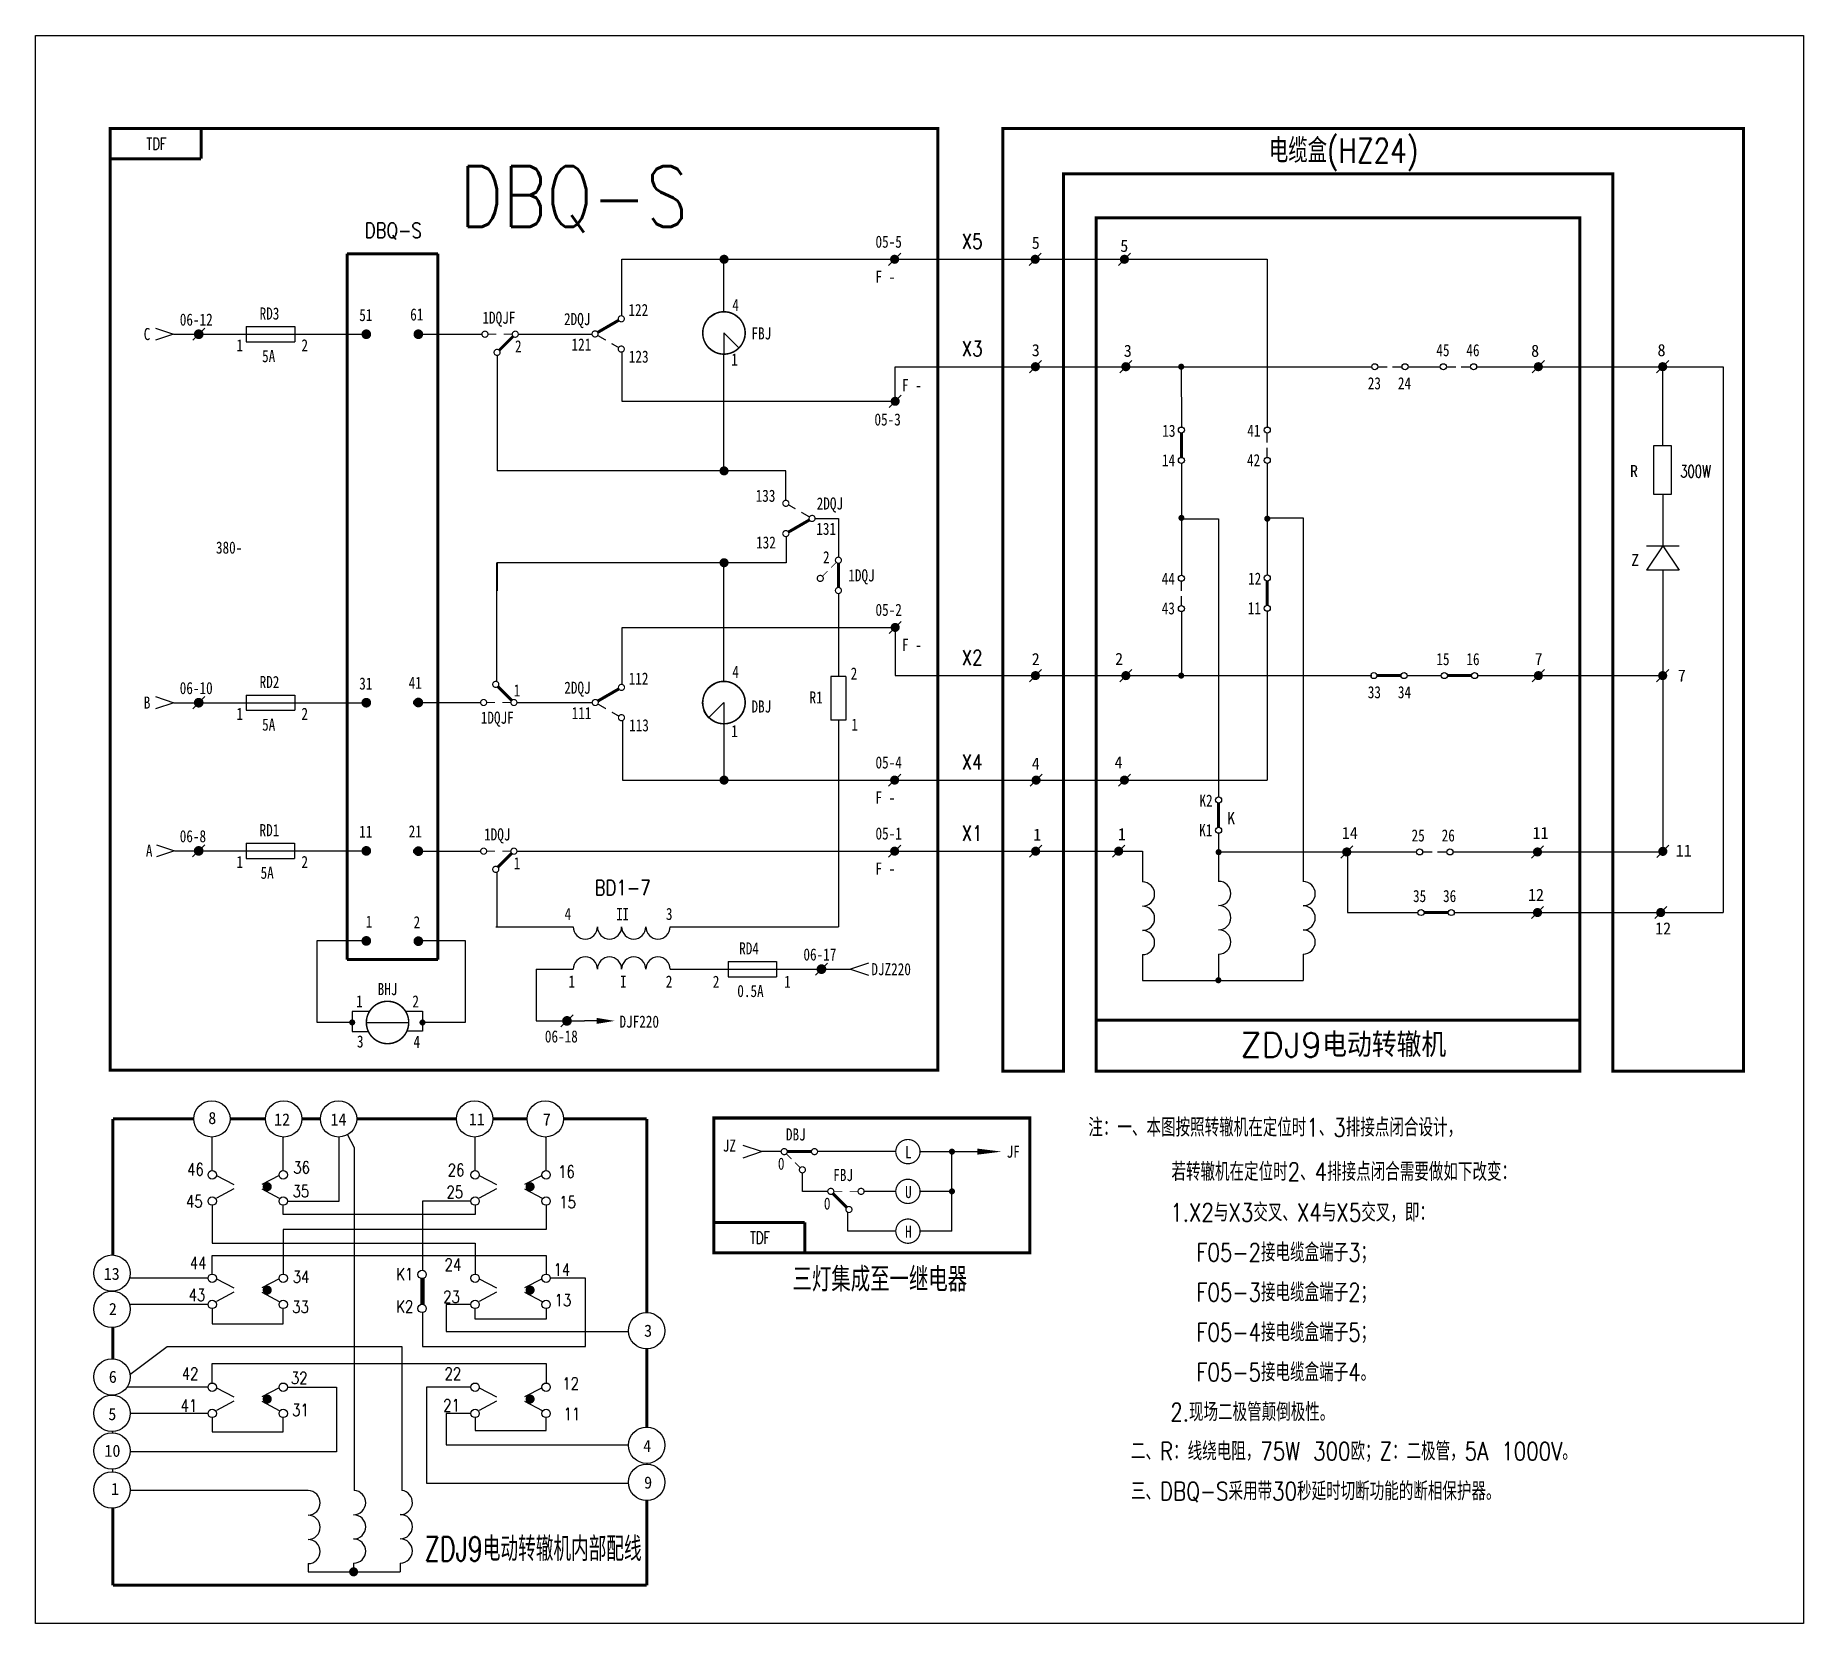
# Model space of a CAD drawing. Extents: x 0 to 292, y 0 to 262.
import ezdxf
from ezdxf.enums import TextEntityAlignment as Align

# ---------------------------------------------------------------- set-up
doc = ezdxf.new("R2010")
doc.units = 0
doc.linetypes.add('DASHED', pattern=[0.75, 0.5, -0.25])
doc.layers.get('0').update_dxf_attribs({"linetype": 'CONTINUOUS'})
doc.layers.add('D2', color=7, linetype='CONTINUOUS')
doc.layers.add('TIE', color=7, linetype='CONTINUOUS')
doc.styles.add('GREEKC', font='txt.shx', dxfattribs={"width": 0.7, "bigfont": 'hztxt.shx'})
doc.styles.add('HZ', font='txt.shx', dxfattribs={"width": 0.7, "bigfont": 'hztxt.shx'})
doc.styles.add('ST', font='txt.shx', dxfattribs={"width": 0.7, "bigfont": 'hztxt.shx'})

# ---------------------------------------------------------------- blocks, each defined once
blk = doc.blocks.new('D1')
at = {"const_width": 0.5}
blk.add_lwpolyline([(-0.25, 0, 1), (0.25, 0, 1)], format="xyb", close=True, dxfattribs=at)
blk = doc.blocks.new('T')
blk.add_line((0, 3), (0, 0))
blk.add_lwpolyline([(0, 2, 1, 0, 0), (0, 5, 0, 0, 0)], format="xyseb")
blk = doc.blocks.new('W21')
blk.add_line((-1, -1), (1, 1))
at = {"const_width": 0.8}
blk.add_lwpolyline([(-0.4, 0, 1), (0.4, 0, 1)], format="xyb", close=True, dxfattribs=at)
blk = doc.blocks.new('143')
at = {"const_width": 0.2}
for points in [[(-6, 0, 1), (-5, 0, 1)], [(-1, 0, 1), (0, 0, 1)], [(-4, -3, 1), (-3, -3, 1)]]:
    blk.add_lwpolyline(points, format="xyb", close=True, dxfattribs=at)
for points, const_width in [([(-5, 0), (-3.6, 0)], 0.15), ([(-2.4, 0), (-1, 0)], 0.15), ([(-0.85, -0.35), (-3.15, -2.65)], 0.5)]:
    blk.add_lwpolyline(points, dxfattribs=dict(const_width=const_width))
blk.add_lwpolyline([(-5.5, -1.3, 0, 0, 0), (-5.5, -2.3, 0.8, 0, 0), (-5.5, -4.5, 0, 0, 0)], format="xyseb")
at = {"width": 0.8}
blk.add_attdef('RELAY', text='', height=2, dxfattribs=at).set_placement((-3, 2.2), align=Align.MIDDLE)
blk = doc.blocks.new('W54')
for p, q in [((0, 0), (3, 1)), ((3, -1), (0, 0))]:
    blk.add_line(p, q)
blk = doc.blocks.new('W55')
at = {"rotation": 180}
blk.add_blockref('W54', (0, 0), dxfattribs=at)
blk = doc.blocks.new('144')
at = {"const_width": 0.2}
for points in [[(1, 0, -1), (0, 0, -1)], [(6, 0, -1), (5, 0, -1)], [(4, -3, -1), (3, -3, -1)]]:
    blk.add_lwpolyline(points, format="xyb", close=True, dxfattribs=at)
for points, const_width in [([(2.4, 0), (1, 0)], 0.15), ([(5, 0), (3.6, 0)], 0.15), ([(0.85, -0.35), (3.15, -2.65)], 0.5)]:
    blk.add_lwpolyline(points, dxfattribs=dict(const_width=const_width))
blk.add_lwpolyline([(5.5, -1.3, 0, 0, 0), (5.5, -2.3, 0.8, 0, 0), (5.5, -4.5, 0, 0, 0)], format="xyseb")
at = {"width": 0.8}
blk.add_attdef('RELAY', text='', height=2, dxfattribs=at).set_placement((3, 2.2), align=Align.MIDDLE)
blk = doc.blocks.new('D')
blk.add_line((1, 1), (-1, -1))
at = {"const_width": 0.75}
blk.add_lwpolyline([(-0.375, 0, 1), (0.375, 0, 1)], format="xyb", close=True, dxfattribs=at)

msp = doc.modelspace()

# ---------------------------------------------------------------- linework, layer by layer
for p, q in [((255.08, 231.82), (255.08, 103.55)), ((113.71, 213.07), (113.71, 209.57)), ((141.99, 201.49), (141.99, 207.5)), ((141.99, 207.5), (146.99, 207.5)), ((278.71, 207.5), (278.71, 117.39)), ((141.99, 164.5), (141.99, 156.5)), ((141.99, 156.5), (146.99, 156.5)), ((76.22, 124.02), (76.22, 115.02)), ((52.32, 101.06), (52.32, 97.76)), ((55.11, 101.06), (52.32, 101.06)), ((61.14, 101.13), (63.93, 101.13)), ((63.93, 101.13), (63.93, 97.82)), ((52.32, 97.76), (55.04, 97.76)), ((54.68, 99.26), (61.66, 99.26)), ((63.93, 97.82), (61.37, 97.82)), ((126.67, 71.36), (126.67, 74.42)), ((130.86, 71.36), (126.67, 71.36)), ((142.1, 71.36), (136.86, 71.36)), ((151.37, 71.36), (146.1, 71.36)), ((134.18, 64.79), (134.18, 67.82)), ((142.1, 64.79), (134.18, 64.79)), ((151.37, 64.79), (146.1, 64.79))]:
    msp.add_line(p, q)
at = {"color": 0}
for p, q in [((268.74, 194.43), (268.74, 207.5)), ((267.2, 194.43), (267.2, 186.43)), ((270.2, 194.43), (267.2, 194.43)), ((270.2, 186.43), (270.2, 194.43)), ((267.2, 186.43), (270.2, 186.43)), ((268.74, 186.43), (268.74, 177.9)), ((268.74, 177.9), (266.05, 173.89)), ((266.05, 177.9), (271.44, 177.9)), ((268.74, 177.9), (271.44, 173.89)), ((271.44, 173.89), (266.05, 173.89)), ((268.74, 173.89), (268.74, 127.63)), ((255.08, 156.5), (268.71, 156.5)), ((255.08, 127.39), (268.74, 127.39))]:
    msp.add_line(p, q, dxfattribs=at)
at = {"color": 7}
for p, q in [((119.9, 77.92), (116.9, 78.92)), ((116.9, 76.92), (119.9, 77.92)), ((123.17, 77.92), (119.9, 77.92)), ((142.1, 77.92), (129.17, 77.92)), ((146.1, 77.92), (155.58, 77.92)), ((151.37, 64.79), (151.37, 77.92))]:
    msp.add_line(p, q, dxfattribs=at)
msp.add_lwpolyline([(0, 262.2), (292.02, 262.2), (292.02, 0), (0, 0)], close=True)
for points, const_width in [([(149.05, 246.82), (149.05, 91.35), (12.37, 91.35), (12.37, 246.82), (149.05, 246.82), (149.05, 91.35)], 0.5), ([(169.79, 91.22), (159.79, 91.22), (159.79, 246.82), (282.07, 246.82), (282.07, 91.22), (260.5, 91.22), (260.5, 239.35), (169.79, 239.35), (169.79, 91.22)], 0.5), ([(255.08, 91.2), (175.21, 91.2), (175.21, 232.08), (255.08, 232.08), (255.08, 91.2)], 0.5), ([(94.2, 211.88), (92.86, 212.66)], 0.2), ([(96.32, 210.66), (95.15, 211.33)], 0.2), ([(124.37, 184.7), (125.54, 184.02)], 0.2), ([(126.5, 183.47), (127.83, 182.7)], 0.2), ([(132.27, 175.2), (131.42, 174.35)], 0.15), ([(132.62, 175.05), (132.62, 171.05)], 0.5), ([(130.82, 173.75), (129.97, 172.9)], 0.15), ([(78.68, 152.41), (76.39, 154.7)], 0.5), ([(74.53, 152.06), (75.93, 152.06)], 0.15), ([(77.13, 152.06), (78.53, 152.06)], 0.15), ([(94.23, 151.03), (92.9, 151.81)], 0.2), ([(96.36, 149.81), (95.19, 150.48)], 0.2), ([(175.21, 99.61), (255.08, 99.61)], 0.5)]:
    msp.add_lwpolyline(points, dxfattribs=dict(const_width=const_width))
at = {"color": 0}
for points, const_width in [([(27.37, 241.82), (12.37, 241.82), (12.37, 246.82), (28.44, 246.82)], 0.5), ([(128.17, 77.92), (124.17, 77.92)], 0.5), ([(124.02, 77.57), (124.87, 76.72)], 0.15), ([(125.47, 76.12), (126.31, 75.28)], 0.15), ([(127.05, 61.23), (112.05, 61.23), (112.05, 66.23), (127.05, 66.23)], 0.5)]:
    msp.add_lwpolyline(points, dxfattribs=dict(at, const_width=const_width))
for points in [[(27.37, 246.82, 0.5, 0.5, 0), (27.37, 241.82, 0.5, 0.5, 0)], [(127.05, 66.23, 0.5, 0.5, 0), (127.05, 61.23, 0.5, 0.5, 0)]]:
    msp.add_lwpolyline(points, format="xyseb", dxfattribs=at)
for points, const_width in [([(113.36, 225.23, 1), (114.11, 225.23, 1)], 0.75), ([(110.21, 213.07, 1), (117.21, 213.07, 1)], 0.25), ([(54.25, 212.86, 1), (55.05, 212.86, 1)], 0.8), ([(62.85, 212.86, 1), (63.65, 212.86, 1)], 0.8), ([(113.36, 190.3, 1), (114.11, 190.3, 1)], 0.75), ([(113.36, 175.14, 1), (114.11, 175.14, 1)], 0.75), ([(132.12, 175.55, -1), (133.12, 175.55, -1)], 0.2), ([(129.12, 172.55, -1), (130.12, 172.55, -1)], 0.2), ([(132.12, 170.55, -1), (133.12, 170.55, -1)], 0.2), ([(75.53, 155.06, -1), (76.53, 155.06, -1)], 0.2), ([(110.21, 152.05, 1), (117.21, 152.05, 1)], 0.25), ([(54.25, 152.03, 1), (55.05, 152.03, 1)], 0.8), ([(62.85, 152.06, 1), (63.65, 152.06, 1)], 0.8), ([(73.53, 152.06, -1), (74.53, 152.06, -1)], 0.2), ([(78.53, 152.06, -1), (79.53, 152.06, -1)], 0.2), ([(113.36, 139.25, 1), (114.11, 139.25, 1)], 0.75), ([(54.25, 127.57, 1), (55.05, 127.57, 1)], 0.8), ([(62.85, 127.52, 1), (63.65, 127.52, 1)], 0.8), ([(54.25, 112.71, 1), (55.05, 112.71, 1)], 0.8), ([(62.85, 112.66, 1), (63.65, 112.66, 1)], 0.8), ([(54.66, 99.24, 1), (61.66, 99.24, 1)], 0.25), ([(151.12, 77.92, -1), (151.62, 77.92, -1)], 0.5), ([(37.92, 72.13, 1), (38.67, 72.13, 1)], 0.75), ([(81.33, 72.13, 1), (82.08, 72.13, 1)], 0.75), ([(151.12, 71.36, -1), (151.62, 71.36, -1)], 0.5), ([(37.92, 55.06, 1), (38.67, 55.06, 1)], 0.75), ([(81.33, 55.06, 1), (82.08, 55.06, 1)], 0.75), ([(37.92, 37.07, 1), (38.67, 37.07, 1)], 0.75), ([(81.33, 37.07, 1), (82.08, 37.07, 1)], 0.75), ([(52.18, 8.55, 1), (52.93, 8.55, 1)], 0.75)]:
    msp.add_lwpolyline(points, format="xyb", close=True, dxfattribs=dict(const_width=const_width))
for points in [[(92.93, 212.91, 0.2, 0.2, -1), (91.93, 212.91, 0.2, 0.2, -1)], [(97.26, 215.41, 0.2, 0.2, -1), (96.26, 215.41, 0.2, 0.2, -1)], [(97.26, 210.41, 0.2, 0.2, -1), (96.26, 210.41, 0.2, 0.2, -1)], [(123.44, 184.95, 0.2, 0.2, -1), (124.44, 184.95, 0.2, 0.2, -1)], [(127.77, 182.45, 0.2, 0.2, -1), (128.77, 182.45, 0.2, 0.2, -1)], [(123.44, 179.95, 0.2, 0.2, -1), (124.44, 179.95, 0.2, 0.2, -1)], [(97.29, 154.56, 0.2, 0.2, -1), (96.29, 154.56, 0.2, 0.2, -1)], [(92.96, 152.06, 0.2, 0.2, -1), (91.96, 152.06, 0.2, 0.2, -1)], [(97.29, 149.56, 0.2, 0.2, -1), (96.29, 149.56, 0.2, 0.2, -1)]]:
    msp.add_lwpolyline(points, format="xyseb", close=True)
for points in [[(96.32, 215.16, 0.5, 0.5, 0), (92.86, 213.16, 0.5, 0.5, 0)], [(110.89, 209.5, 0, 0, 0), (110.89, 208.5, 0.8, 0, 0), (110.89, 206.3, 0, 0, 0)], [(124.37, 180.2, 0.5, 0.5, 0), (127.83, 182.2, 0.5, 0.5, 0)], [(130.62, 171.37, 0, 0, 0), (130.62, 170.37, 0.8, 0, 0), (130.62, 168.17, 0, 0, 0)], [(74.08, 156.36, 0, 0, 0), (74.08, 155.36, 0.8, 0, 0), (74.08, 153.16, 0, 0, 0)], [(96.36, 154.31, 0.5, 0.5, 0), (92.9, 152.31, 0.5, 0.5, 0)], [(110.93, 145.2, 0, 0, 0), (110.93, 146.2, 0.8, 0, 0), (110.93, 148.4, 0, 0, 0)], [(61.52, 96.14, 0, 0, 0), (61.52, 95.14, 0.8, 0, 0), (61.52, 92.94, 0, 0, 0)], [(128.67, 73.42, 0, 0, 0), (128.67, 74.42, 0.8, 0, 0), (128.67, 76.62, 0, 0, 0)]]:
    msp.add_lwpolyline(points, format="xyseb")
at = {"const_width": 0.5}
msp.add_lwpolyline([(112.05, 83.47), (164.21, 83.47), (164.21, 61.23), (112.05, 61.23)], close=True, dxfattribs=at)
at = {"const_width": 0.2}
for points in [[(144.1, 79.92, 1), (144.1, 75.92, 1), (144.1, 79.92)], [(144.1, 73.36, 1), (144.1, 69.36, 1), (144.1, 73.36)], [(144.1, 66.79, 1), (144.1, 62.79, 1), (144.1, 66.79)]]:
    msp.add_lwpolyline(points, format="xyb", dxfattribs=at)
at = {"color": 0, "const_width": 0.2}
for points in [[(124.17, 77.92, -1), (123.17, 77.92, -1)], [(129.17, 77.92, -1), (128.17, 77.92, -1)], [(127.17, 74.92, -1), (126.17, 74.92, -1)]]:
    msp.add_lwpolyline(points, format="xyb", close=True, dxfattribs=at)
at = {"color": 7}
msp.add_lwpolyline([(159.58, 77.92, 0, 1, 0), (155.58, 77.92, 1, 1, 0)], format="xyseb", dxfattribs=at)
for centre, radius in [((113.7, 152.02), 3.5), ((29.15, 83.33), 3), ((41.01, 83.33), 3), ((50.07, 83.33), 3), ((72.54, 83.33), 3), ((84.21, 83.33), 3), ((12.65, 57.86), 3), ((12.65, 51.89), 3), ((100.96, 48.35), 3), ((12.65, 40.73), 3), ((12.65, 34.72), 3), ((100.96, 29.45), 3), ((12.65, 28.51), 3), ((100.96, 23.33), 3), ((12.65, 22.07), 3)]:
    msp.add_circle(centre, radius)
at = {"layer": 'D2'}
for p, q in [((159.79, 246.82), (282.07, 246.82)), ((159.79, 246.82), (159.79, 91.22)), ((282.07, 91.22), (282.07, 246.82)), ((169.79, 239.35), (260.5, 239.35)), ((169.79, 91.22), (169.79, 239.35)), ((260.5, 239.35), (260.5, 91.22)), ((175.21, 232.08), (175.21, 91.2)), ((255.08, 232.08), (236.99, 232.08)), ((255.08, 91.2), (255.08, 232.08)), ((146.75, 225.23), (175.21, 225.23)), ((175.21, 225.23), (203.44, 225.23)), ((203.44, 225.23), (203.44, 197.5)), ((146.99, 207.5), (175.21, 207.5)), ((175.21, 207.5), (220.69, 207.5)), ((189.23, 207.5), (189.27, 197.53)), ((221.7, 207.5), (223.26, 207.5)), ((224.14, 207.5), (225.7, 207.5)), ((226.7, 207.5), (232.02, 207.5)), ((233.02, 207.5), (234.58, 207.5)), ((235.46, 207.5), (237.02, 207.5)), ((238.02, 207.5), (255.08, 207.5)), ((255.08, 207.5), (278.71, 207.5)), ((203.44, 194.96), (203.44, 196.53)), ((203.44, 192.53), (203.44, 194.09)), ((189.27, 191.53), (189.27, 173.07)), ((203.44, 191.5), (203.44, 173.1)), ((189.55, 182.41), (195.41, 182.41)), ((195.41, 182.41), (195.41, 136.47)), ((203.87, 182.54), (209.37, 182.54)), ((209.37, 182.54), (209.37, 122.45)), ((189.27, 170.5), (189.27, 172.07)), ((189.27, 168.07), (189.27, 169.63)), ((189.27, 167.07), (189.27, 156.5)), ((203.44, 167.1), (203.44, 139.25)), ((146.99, 156.5), (175.21, 156.5)), ((175.21, 156.5), (220.73, 156.5)), ((226.54, 156.5), (232.18, 156.5)), ((238.18, 156.5), (255.08, 156.5)), ((146.75, 139.25), (175.21, 139.25)), ((175.21, 139.25), (203.44, 139.25)), ((195.41, 130.48), (195.41, 122.54)), ((147.03, 127.52), (175.21, 127.52)), ((175.21, 127.52), (182.84, 127.52)), ((182.84, 127.52), (182.84, 122.44)), ((195.41, 127.39), (228.1, 127.39)), ((216.68, 127.39), (216.68, 117.39)), ((229.1, 127.39), (230.66, 127.39)), ((231.53, 127.39), (233.1, 127.39)), ((234.1, 127.39), (255.08, 127.39)), ((216.68, 117.39), (228.33, 117.39)), ((234.33, 117.39), (255.08, 117.39)), ((255.08, 117.39), (278.71, 117.39)), ((182.84, 110.44), (182.84, 106.19)), ((195.37, 110.51), (195.37, 106.19)), ((209.37, 110.51), (209.37, 106.19)), ((182.84, 106.19), (209.37, 106.19)), ((159.79, 91.22), (169.79, 91.22)), ((255.08, 91.2), (175.21, 91.2)), ((260.5, 91.22), (282.07, 91.22)), ((29.21, 74.78), (29.21, 80.33)), ((40.94, 74.78), (40.94, 80.33)), ((50.17, 69.76), (50.17, 80.33)), ((51.53, 80.71), (52.63, 78.6)), ((72.62, 74.78), (72.62, 80.33)), ((84.35, 74.78), (84.35, 80.34)), ((52.63, 78.6), (52.63, 21.97)), ((29.89, 73.97), (32.76, 72.51)), ((40.25, 73.97), (37.38, 72.51)), ((73.3, 73.97), (76.17, 72.51)), ((83.67, 73.97), (80.8, 72.51)), ((32.76, 71.77), (29.89, 70.23)), ((37.38, 71.77), (40.25, 70.23)), ((76.17, 71.77), (73.3, 70.23)), ((80.8, 71.77), (83.67, 70.23)), ((29.21, 69.07), (29.21, 62.82)), ((40.94, 67.56), (40.94, 69.07)), ((72.62, 67.56), (40.94, 67.56)), ((41.63, 69.76), (50.17, 69.76)), ((63.93, 69.76), (63.93, 58.34)), ((71.92, 69.76), (63.93, 69.76)), ((72.62, 69.07), (72.62, 67.56)), ((84.35, 69.07), (84.35, 65.09)), ((84.35, 65.09), (40.94, 65.09)), ((40.94, 65.09), (40.94, 57.71)), ((29.21, 62.82), (72.62, 62.82)), ((72.62, 62.82), (72.62, 57.71)), ((29.21, 60.79), (84.35, 60.79)), ((29.21, 57.71), (29.21, 60.79)), ((84.35, 60.79), (84.35, 57.71)), ((28.51, 57.02), (15.53, 57.02)), ((29.89, 56.9), (32.76, 55.44)), ((40.25, 56.9), (37.38, 55.44)), ((63.67, 56.96), (63.67, 52.73)), ((63.9, 56.96), (63.9, 52.73)), ((63.93, 56.96), (63.93, 52.72)), ((64.15, 56.96), (64.15, 52.73)), ((73.3, 56.9), (76.17, 55.44)), ((83.67, 56.9), (80.8, 55.44)), ((90.87, 57.02), (85.04, 57.02)), ((90.87, 45.74), (90.87, 57.02)), ((28.51, 52.69), (15.54, 52.69)), ((32.76, 54.7), (29.89, 53.16)), ((37.38, 54.7), (40.25, 53.16)), ((71.92, 52.69), (67.85, 52.69)), ((67.85, 52.69), (67.85, 48.2)), ((76.17, 54.7), (73.3, 53.16)), ((80.8, 54.7), (83.67, 53.16)), ((29.21, 52), (29.21, 49.5)), ((40.94, 49.5), (40.94, 52)), ((63.93, 51.35), (63.93, 45.74)), ((72.62, 50.25), (72.62, 52)), ((84.35, 50.25), (72.62, 50.25)), ((84.35, 52), (84.35, 50.25)), ((29.21, 49.5), (40.94, 49.5)), ((67.85, 48.2), (97.97, 48.2)), ((15.62, 41.15), (21.79, 45.74)), ((21.79, 45.74), (60.52, 45.74)), ((60.52, 45.74), (60.52, 22)), ((63.93, 45.74), (90.87, 45.74)), ((29.21, 42.94), (84.35, 42.94)), ((29.21, 39.72), (29.21, 42.94)), ((84.35, 42.94), (84.35, 39.72)), ((28.51, 39.03), (15.12, 39.03)), ((29.89, 38.91), (32.76, 37.45)), ((40.25, 38.91), (37.38, 37.45)), ((41.63, 39.03), (49.72, 39.03)), ((49.72, 39.03), (49.72, 28.34)), ((64.57, 39.03), (64.57, 23.21)), ((71.92, 39.03), (64.57, 39.03)), ((73.3, 38.91), (76.17, 37.45)), ((83.67, 38.91), (80.8, 37.45)), ((32.76, 36.71), (29.89, 35.17)), ((37.38, 36.71), (40.25, 35.17)), ((76.17, 36.71), (73.3, 35.17)), ((80.8, 36.71), (83.67, 35.17)), ((28.51, 34.7), (15.65, 34.7)), ((29.21, 34.01), (29.21, 31.66)), ((40.94, 31.66), (40.94, 34.01)), ((71.92, 34.7), (67.85, 34.7)), ((67.85, 34.7), (67.85, 29.51)), ((72.62, 34.01), (72.62, 31.88)), ((84.35, 31.88), (84.35, 34.01)), ((12.81, 31.51), (12.81, 31.72)), ((29.21, 31.66), (40.94, 31.66)), ((67.85, 29.51), (97.96, 29.51)), ((72.62, 31.88), (84.35, 31.88)), ((49.72, 28.34), (15.65, 28.34)), ((100.98, 26.45), (100.98, 26.33)), ((12.81, 25.06), (12.81, 25.51)), ((45.04, 21.98), (15.65, 21.98)), ((64.57, 23.21), (97.96, 23.21)), ((45.04, 9.9), (45.04, 8.53)), ((52.55, 9.97), (52.55, 8.53)), ((60.26, 10), (60.26, 8.53)), ((45.04, 8.53), (60.26, 8.53))]:
    msp.add_line(p, q, dxfattribs=at)
at = {"layer": 'D2', "linetype": 'CONTINUOUS'}
for p, q in [((96.85, 225.23), (146.75, 225.23)), ((96.85, 215.88), (96.85, 225.23)), ((113.71, 216.57), (113.71, 225.23)), ((34.83, 214.11), (42.83, 214.11)), ((34.83, 214.11), (34.83, 211.61)), ((42.83, 214.11), (42.83, 211.61)), ((22.83, 212.86), (54.65, 212.86)), ((34.83, 211.61), (42.83, 211.61)), ((63.09, 212.86), (73.75, 212.86)), ((79.75, 212.86), (91.95, 212.86)), ((116.19, 210.6), (113.71, 213.07)), ((76.25, 209.36), (76.25, 190.3)), ((96.86, 209.89), (96.86, 201.79)), ((113.71, 190.3), (113.71, 209.57)), ((96.86, 201.79), (141.99, 201.79)), ((123.95, 190.3), (76.25, 190.3)), ((123.94, 185.45), (123.95, 190.3)), ((128.77, 182.46), (132.62, 182.46)), ((132.62, 182.46), (132.62, 176.05)), ((124, 179.45), (124, 175.14)), ((76.22, 155.56), (76.22, 175.14)), ((124, 175.14), (76.22, 175.14)), ((76.25, 175.14), (76.25, 170.49)), ((113.71, 155.55), (113.71, 175.14)), ((132.62, 170.05), (132.62, 156.38)), ((96.92, 164.46), (141.99, 164.46)), ((96.92, 155.03), (96.92, 164.46)), ((131.37, 156.38), (131.37, 149.15)), ((133.87, 156.38), (131.37, 156.38)), ((133.87, 156.38), (133.87, 149.15)), ((22.86, 152.03), (54.9, 152.03)), ((34.83, 153.28), (42.83, 153.28)), ((34.83, 153.28), (34.83, 150.78)), ((42.83, 153.28), (42.83, 150.78)), ((63.09, 152.06), (73.53, 152.06)), ((79.53, 152.06), (91.88, 152.06)), ((111.24, 149.57), (113.71, 152.05)), ((113.71, 152.05), (113.71, 139.25)), ((34.83, 150.78), (42.83, 150.78)), ((96.94, 149.12), (96.94, 139.25)), ((133.87, 149.15), (131.37, 149.15)), ((132.62, 149.15), (132.62, 115.02)), ((96.94, 139.25), (146.75, 139.25)), ((23, 127.57), (54.9, 127.57)), ((63.09, 127.52), (73.53, 127.52)), ((79.53, 127.52), (141.9, 127.52)), ((141.9, 127.52), (147.03, 127.52)), ((141.9, 127.27), (141.9, 127.52)), ((76.03, 115.02), (88.82, 115.02)), ((104.82, 115.02), (132.62, 115.02)), ((46.51, 112.71), (46.51, 99.31)), ((54.65, 112.71), (46.51, 112.71)), ((71.05, 112.71), (63.13, 112.71)), ((71.05, 99.3), (71.05, 112.71)), ((82.7, 108.05), (82.7, 99.5)), ((82.7, 108.05), (88.82, 108.05)), ((104.82, 108.05), (134.61, 108.05)), ((114.41, 109.3), (122.41, 109.3)), ((114.41, 109.3), (114.41, 106.8)), ((122.41, 109.3), (122.41, 106.8)), ((114.41, 106.8), (122.41, 106.8)), ((46.51, 99.31), (52.32, 99.31)), ((63.93, 99.3), (71.05, 99.3)), ((82.7, 99.5), (90.68, 99.5))]:
    msp.add_line(p, q, dxfattribs=at)
at = {"layer": 'D2', "linetype": 'CONTINUOUS', "const_width": 0.5}
for points in [[(51.49, 226.14), (51.49, 109.63)], [(66.49, 226.14), (51.49, 226.14)], [(66.49, 109.63), (66.49, 226.14)], [(51.49, 109.63), (66.49, 109.63)]]:
    msp.add_lwpolyline(points, dxfattribs=at)
for points in [[(54.4, 212.86, 1), (54.9, 212.86, 1)], [(62.84, 212.86, 1), (63.34, 212.86, 1)], [(63, 212.86, 1), (63.5, 212.86, 1)], [(54.4, 152.03, 1), (54.9, 152.03, 1)], [(62.59, 152.06, 1), (63.09, 152.06, 1)], [(54.4, 127.57, 1), (54.9, 127.57, 1)], [(62.59, 127.52, 1), (63.09, 127.52, 1)], [(62.84, 127.52, 1), (63.34, 127.52, 1)], [(63, 127.52, 1), (63.5, 127.52, 1)], [(54.4, 112.71, 1), (54.9, 112.71, 1)], [(62.84, 112.71, 1), (63.34, 112.71, 1)]]:
    msp.add_lwpolyline(points, format="xyb", close=True, dxfattribs=at)
at = {"layer": 'D2', "const_width": 0.5}
for points in [[(188.98, 207.5, 1), (189.48, 207.5, 1)], [(189.02, 182.54, 1), (189.52, 182.54, 1)], [(203.19, 182.41, 1), (203.69, 182.41, 1)], [(188.98, 156.5, 1), (189.48, 156.5, 1)], [(195.16, 127.36, 1), (195.66, 127.36, 1)], [(195.12, 106.21, 1), (195.62, 106.21, 1)]]:
    msp.add_lwpolyline(points, format="xyb", close=True, dxfattribs=at)
for points in [[(189.27, 196.53), (189.27, 192.53)], [(203.44, 172.12), (203.44, 168.12)], [(225.54, 156.5), (221.54, 156.5)], [(237.18, 156.5), (233.18, 156.5)], [(195.41, 135.47), (195.41, 131.47)], [(233.33, 117.39), (229.33, 117.39)], [(12.81, 60.86), (12.81, 83.33)], [(12.81, 83.33), (26.15, 83.33)], [(32.15, 83.33), (38.01, 83.33)], [(44.01, 83.33), (47.07, 83.33)], [(53.07, 83.33), (69.54, 83.33)], [(75.54, 83.33), (81.21, 83.33)], [(87.21, 83.33), (100.98, 83.33)], [(100.98, 83.33), (100.98, 51.35)], [(12.81, 43.72), (12.81, 48.9)], [(100.98, 45.35), (100.98, 32.45)], [(100.98, 20.33), (100.98, 6.33)], [(12.81, 6.33), (12.81, 19.07)], [(100.98, 6.33), (12.81, 6.33)]]:
    msp.add_lwpolyline(points, dxfattribs=at)
at = {"layer": 'D2', "linetype": 'CONTINUOUS'}
for centre in [(113.71, 213.07), (113.71, 152.05)]:
    msp.add_circle(centre, 3.5, dxfattribs=at)
at = {"layer": 'D2'}
for centre, radius in [((221.2, 207.5), 0.5), ((226.2, 207.5), 0.5), ((232.52, 207.5), 0.5), ((237.52, 207.5), 0.5), ((189.27, 197.03), 0.5), ((203.44, 197.03), 0.5), ((189.27, 192.03), 0.5), ((203.44, 192.03), 0.5), ((189.27, 172.57), 0.5), ((203.44, 172.62), 0.5), ((189.27, 167.57), 0.5), ((203.44, 167.62), 0.5), ((221.04, 156.5), 0.5), ((226.04, 156.5), 0.5), ((232.68, 156.5), 0.5), ((237.68, 156.5), 0.5), ((195.41, 135.97), 0.5), ((195.41, 130.97), 0.5), ((228.6, 127.39), 0.5), ((233.6, 127.39), 0.5), ((228.83, 117.39), 0.5), ((233.83, 117.39), 0.5), ((29.21, 74.09), 0.693), ((40.94, 74.09), 0.693), ((72.62, 74.09), 0.693), ((84.35, 74.09), 0.693), ((29.21, 69.76), 0.693), ((40.94, 69.76), 0.693), ((72.62, 69.76), 0.693), ((84.35, 69.76), 0.693), ((29.21, 57.02), 0.693), ((40.94, 57.02), 0.693), ((63.86, 57.65), 0.693), ((72.62, 57.02), 0.693), ((84.35, 57.02), 0.693), ((29.21, 52.69), 0.693), ((40.94, 52.69), 0.693), ((63.86, 52.03), 0.693), ((72.62, 52.69), 0.693), ((84.35, 52.69), 0.693), ((29.21, 39.03), 0.693), ((40.94, 39.03), 0.693), ((72.62, 39.03), 0.693), ((84.35, 39.03), 0.693), ((29.21, 34.7), 0.693), ((40.94, 34.7), 0.693), ((72.62, 34.7), 0.693), ((84.35, 34.7), 0.693)]:
    msp.add_circle(centre, radius, dxfattribs=at)
for centre, radius, start, end in [((182.84, 120.44), 2, 270, 90), ((195.41, 120.54), 2, 270, 90), ((209.37, 120.51), 2, 270, 90), ((182.84, 116.44), 2, 270, 90), ((195.41, 116.54), 2, 270, 90), ((209.37, 116.51), 2, 270, 90), ((182.84, 112.44), 2, 270, 90), ((195.41, 112.54), 2, 270, 90), ((209.37, 112.51), 2, 270, 90), ((45, 19.94), 2.04, 271.112, 88.888), ((52.55, 19.97), 2, 270, 87.6973), ((60.26, 20.01), 2.01, 270.2393, 82.5853), ((45.04, 15.9), 2, 270, 90), ((52.55, 15.97), 2, 270, 90), ((60.26, 16), 2, 270, 90), ((45.04, 11.9), 2, 270, 90), ((52.55, 11.97), 2, 270, 90), ((60.26, 12), 2, 270, 90)]:
    msp.add_arc(centre, radius, start, end, dxfattribs=at)
at = {"layer": 'D2', "linetype": 'CONTINUOUS'}
for centre, start, end in [((90.82, 115.02), 180, 0), ((94.82, 115.02), 180, 0), ((98.82, 115.02), 180, 0), ((102.82, 115.02), 180, 0), ((90.82, 108.05), 0, 180), ((94.82, 108.05), 0, 180), ((98.82, 108.05), 0, 180), ((102.82, 108.05), 0, 180)]:
    msp.add_arc(centre, 2, start, end, dxfattribs=at)
at = {"layer": 'TIE', "color": 0}
for p, q in [((34.82, 128.82), (42.82, 128.82)), ((34.82, 128.82), (34.82, 126.32)), ((42.82, 128.82), (42.82, 126.32)), ((34.82, 126.32), (42.82, 126.32))]:
    msp.add_line(p, q, dxfattribs=at)

# ---------------------------------------------------------------- block references
at = {"color": 0}
for p in [(165.11, 225.23), (165.15, 207.5), (268.74, 207.5), (165.15, 156.5), (268.74, 156.5), (165.27, 139.25), (165.19, 127.52), (268.76, 127.49), (268.42, 117.39)]:
    msp.add_blockref('D', p, dxfattribs=at)
for name, p in [('W55', (22.83, 212.86)), ('W21', (26.98, 212.86)), ('W55', (22.86, 152.03)), ('W21', (26.98, 152.03)), ('W55', (23, 127.57)), ('W21', (26.97, 127.57)), ('D1', (216.68, 127.39)), ('W21', (129.82, 108.05)), ('D1', (52.32, 99.25)), ('D1', (63.93, 99.24)), ('W21', (87.79, 99.5))]:
    msp.add_blockref(name, p)
at = {"linetype": 'DASHED', "xscale": -1}
for p in [(79.75, 212.86), (79.53, 127.52)]:
    msp.add_blockref('144', p, dxfattribs=at)
at = {"xscale": -1}
for name, p in [('W55', (134.61, 108.05)), ('143', (130.86, 71.36))]:
    msp.add_blockref(name, p, dxfattribs=at)
at = {"layer": 'D2', "linetype": 'CONTINUOUS'}
for p in [(141.9, 225.23), (141.99, 201.79), (141.99, 164.46), (141.9, 139.25), (141.9, 127.52)]:
    msp.add_blockref('D', p, dxfattribs=at)
at = {"layer": 'D2'}
for p in [(179.85, 225.23), (180.09, 207.5), (248.21, 207.5), (180.09, 156.5), (248.21, 156.5), (179.85, 139.25), (178.9, 127.52), (216.57, 127.39), (248.07, 127.39), (248.07, 117.39)]:
    msp.add_blockref('D', p, dxfattribs=at)
at = {"layer": 'D2', "linetype": 'CONTINUOUS', "rotation": 270}
msp.add_blockref('T', (90.68, 99.5), dxfattribs=at)

# ---------------------------------------------------------------- texts
at = {"color": 2, "linetype": 'CONTINUOUS', "style": 'HZ', "width": 0.7}
msp.add_text('TDF', height=2, dxfattribs=at).set_placement((21.64, 243.3), align=Align.RIGHT)
at = {"color": 0}
for s, width, p in [('5', 0.969848, (164.55, 226.96)), ('5', 0.969848, (179.17, 226.45)), ('3', 0.969848, (164.55, 209.23)), ('3', 0.969848, (179.75, 209.13)), ('8', 0.969848, (247.02, 209.13)), ('8', 0.969848, (267.89, 209.24)), ('R', 0.969848, (263.35, 189.27)), ('Z', 0.969848, (263.54, 174.59)), ('2', 0.969848, (164.55, 158.23)), ('2', 0.969848, (178.31, 158.26)), ('7', 0.969848, (247.6, 158.26)), ('7', 0.969848, (271.24, 155.51)), ('4', 0.969848, (178.24, 141.2)), ('4', 0.969848, (164.55, 140.98)), ('K', 0.969848, (196.8, 131.97)), ('14', 0.969848, (215.76, 129.53)), ('11', 0.969848, (247.26, 129.53)), ('1', 0.969848, (164.79, 129.25)), ('1', 0.969848, (178.78, 129.33)), ('12', 0.969848, (246.5, 119.31)), ('06-17', 0.8, (126.84, 109.47)), ('06-18', 0.8, (84.14, 95.94)), ('8', 0.969848, (28.56, 82.47)), ('12', 0.969848, (39.43, 82.23)), ('14', 0.969848, (48.74, 82.23)), ('11', 0.969848, (71.58, 82.27)), ('7', 0.969848, (83.8, 82.23)), ('13', 0.969848, (11.29, 56.75)), ('2', 0.969848, (12.14, 50.94)), ('3', 0.969848, (100.53, 47.36)), ('6', 0.969848, (12.13, 39.75)), ('5', 0.969848, (12.05, 33.59)), ('10', 0.969848, (11.41, 27.54)), ('4', 0.969848, (100.38, 28.32)), ('9', 0.969848, (100.54, 22.29)), ('1', 0.969848, (12.5, 21.24))]:
    msp.add_text(s, height=2, dxfattribs=dict(at, width=width)).set_placement(p)
at = {"width": 0.8}
for s, p in [('1DQJF', (76.55, 215.36)), ('2', (79.75, 210.86)), ('2', (130.62, 176.05)), ('1', (79.53, 154.06)), ('1', (79.53, 125.52)), ('BHJ', (58.16, 104.74)), ('0', (123.17, 75.92))]:
    msp.add_text(s, height=2, dxfattribs=at).set_placement(p, align=Align.MIDDLE)
for s, p in [('122', (97.94, 215.86)), ('4', (115.1, 216.69)), ('1', (33.22, 210.03)), ('2', (43.94, 210.03)), ('121', (88.54, 210.17)), ('123', (98.01, 208.16)), ('133', (118.95, 185.2)), ('131', (128.96, 179.74)), ('132', (119.02, 177.49)), ('1DQJ', (134.25, 172.05)), ('4', (115.1, 156.13)), ('112', (97.98, 155.01)), ('111', (88.57, 149.32)), ('113', (98.05, 147.3)), ('2', (62.26, 101.72)), ('4', (62.44, 95.05))]:
    msp.add_text(s, height=2, dxfattribs=at).set_placement(p)
at = {"color": 0, "width": 0.8}
for s, p in [('45', (232.45, 209.23)), ('46', (237.41, 209.23)), ('23', (221.13, 203.76)), ('24', (226.1, 203.76)), ('15', (232.45, 158.23)), ('16', (237.41, 158.23)), ('33', (221.13, 152.76)), ('34', (226.1, 152.76)), ('25', (228.36, 129.12)), ('26', (233.33, 129.12)), ('35', (228.6, 119.12)), ('36', (233.56, 119.12))]:
    msp.add_text(s, height=2, dxfattribs=at).set_placement(p, align=Align.CENTER)
at = {"width": 0.8}
for s, p in [('1', (116.01, 207.69)), ('1', (116.01, 146.35)), ('1', (54.06, 101.73)), ('3', (54.19, 95.1))]:
    msp.add_text(s, height=2, dxfattribs=at).set_placement(p, align=Align.RIGHT)
at = {"color": 0, "width": 0.8}
for s, p in [('13', (188.28, 195.93)), ('41', (202.32, 195.95)), ('14', (188.23, 191.05)), ('42', (202.27, 191.07)), ('44', (188.19, 171.5)), ('12', (202.45, 171.52)), ('43', (188.19, 166.61)), ('11', (202.4, 166.64)), ('K2', (194.42, 134.87)), ('K1', (194.37, 129.99))]:
    msp.add_text(s, height=2, dxfattribs=at).set_placement(p, align=Align.RIGHT)
at = {"style": 'GREEKC', "width": 0.7}
msp.add_text('300W', height=2, dxfattribs=at).set_placement((271.64, 189.23))
at = {"color": 3, "width": 0.969848}
for s, p in [('11', (270.9, 126.61)), ('12', (267.5, 113.77))]:
    msp.add_text(s, height=2, dxfattribs=at).set_placement(p)
at = {"color": 7, "width": 0.8}
msp.add_text('JZ', height=2, dxfattribs=at).set_placement((115.7, 77.92), align=Align.RIGHT)
for s, p in [('DBJ', (123.95, 79.76)), ('JF', (160.4, 76.92)), ('L', (143.63, 76.83)), ('FBJ', (131.77, 73.06)), ('0', (130.22, 68.35)), ('U', (143.63, 70.26)), ('H', (143.63, 63.69))]:
    msp.add_text(s, height=2, dxfattribs=at).set_placement(p)
at = {"color": 1, "linetype": 'CONTINUOUS', "style": 'HZ', "width": 0.7}
msp.add_text('TDF', height=2, dxfattribs=at).set_placement((121.32, 62.71), align=Align.RIGHT)
at = {"layer": 'D2', "width": 0.8}
for s, height, style, p in [('电缆盒(HZ24)', 4, 'ST', (203.71, 241.18)), ('46', 2, 'HZ', (25.07, 73.99)), ('36', 2, 'HZ', (42.6, 74.31)), ('26', 2, 'HZ', (68.1, 73.88)), ('16', 2, 'HZ', (86.33, 73.61)), ('45', 2, 'HZ', (24.88, 68.71)), ('35', 2, 'HZ', (42.48, 70.41)), ('25', 2, 'HZ', (67.89, 70.26)), ('15', 2, 'HZ', (86.53, 68.58)), ('44', 2, 'HZ', (25.51, 58.54)), ('K1', 2, 'HZ', (59.6, 56.69)), ('24', 2, 'HZ', (67.59, 58.26)), ('14', 2, 'HZ', (85.57, 57.44)), ('34', 2, 'HZ', (42.51, 56.25)), ('43', 2, 'HZ', (25.31, 53.26)), ('33', 2, 'HZ', (42.42, 51.3)), ('K2', 2, 'HZ', (59.6, 51.35)), ('23', 2, 'HZ', (67.36, 52.95)), ('13', 2, 'HZ', (85.76, 52.4)), ('42', 2, 'HZ', (24.18, 40.27)), ('32', 2, 'HZ', (42.21, 39.56)), ('22', 2, 'HZ', (67.59, 40.27)), ('12', 2, 'HZ', (87.03, 38.65)), ('41', 2, 'HZ', (23.98, 34.99)), ('31', 2, 'HZ', (42.41, 34.27)), ('21', 2, 'HZ', (67.36, 35.04)), ('11', 2, 'HZ', (87.23, 33.61))]:
    msp.add_text(s, height=height, dxfattribs=dict(at, style=style)).set_placement(p)
at = {"layer": 'D2', "color": 2, "linetype": 'CONTINUOUS', "style": 'HZ', "width": 0.8}
msp.add_text('DBQ-S', height=10, dxfattribs=at).set_placement((70.03, 230.59))
at = {"layer": 'D2', "linetype": 'CONTINUOUS', "width": 0.8}
for s, height, style, p in [('DBQ-S', 2.5, 'HZ', (54.39, 228.76)), ('X5', 2.5, 'HZ', (153, 226.96)), ('X3', 2.5, 'HZ', (153, 209.23)), ('X2', 2.5, 'HZ', (153, 158.23)), ('X4', 2.5, 'HZ', (153, 140.98)), ('X1', 2.5, 'HZ', (153, 129.25)), ('BD1-7', 2.5, 'HZ', (92.36, 120.24)), ('注：一、本图按照转辙机在定位时1、3排接点闭合设计，', 3, 'ST', (173.9, 80.41)), ('若转辙机在定位时2、4排接点闭合需要做如下改变：', 3, 'ST', (187.61, 73.09)), ('1.X2与X3交叉、X4与X5交叉，即：', 3, 'ST', (187.43, 66.37)), ('2.现场二极管颠倒极性。', 3, 'ST', (187.43, 33.42)), ('二、R：线绕电阻，75W 300欧；Z：二极管，5A 1000V。', 3, 'ST', (180.93, 26.96)), ('三、DBQ-S采用带30秒延时切断功能的断相保护器。', 3, 'ST', (180.93, 20.36))]:
    msp.add_text(s, height=height, dxfattribs=dict(at, style=style)).set_placement(p)
at = {"layer": 'D2', "style": 'ST'}
for s, width, p, p2 in [('ZDJ9电动转辙机', 0.95278, (198.99, 93.53), (232.99, 93.53)), ('ZDJ9电动转辙机内部配线', 0.694311, (64.28, 10.33), (100.12, 10.33))]:
    msp.add_text(s, height=4, dxfattribs=dict(at, width=width)).set_placement(p, p2, align=Align.FIT)
at = {"layer": 'D2', "color": 1, "linetype": 'CONTINUOUS', "style": 'ST', "width": 0.8}
for s, p in [('  F05-2接电缆盒端子3；', (187.43, 59.78)), ('  F05-3接电缆盒端子2；', (187.43, 53.19)), ('  F05-4接电缆盒端子5；', (187.43, 46.6)), ('  F05-5接电缆盒端子4。', (187.43, 40.01))]:
    msp.add_text(s, height=3, dxfattribs=at).set_placement(p)
at = {"layer": 'D2', "style": 'ST', "width": 0.801047}
msp.add_text('三灯集成至一继电器', height=4, dxfattribs=at).set_placement((139.46, 57.02), align=Align.MIDDLE)
at = {"layer": 'TIE', "color": 3, "width": 0.8}
for s, p in [('05-5', (138.74, 227.14)), ('06-12', (23.85, 214.28)), ('C', (17.89, 211.89)), ('05-3', (138.57, 197.79)), ('05-2', (138.74, 166.37)), ('06-10', (23.84, 153.45)), ('B', (17.91, 151.05)), ('05-4', (138.74, 141.17)), ('05-1', (138.74, 129.44)), ('A', (18.25, 126.6)), ('06-8', (23.84, 128.99))]:
    msp.add_text(s, height=2, dxfattribs=at).set_placement(p)
at = {"layer": 'TIE', "color": 1, "width": 0.8}
for p in [(138.74, 221.35), (143.12, 203.45), (143.12, 160.58), (138.74, 135.38), (138.74, 123.65)]:
    msp.add_text('F -', height=2, dxfattribs=at).set_placement(p)
at = {"layer": 'TIE', "color": 0, "width": 0.8}
for s, p in [('RD3', (37.03, 215.28)), ('51', (53.49, 215.03)), ('61', (61.9, 215.13)), ('FBJ', (118.26, 212)), ('5A', (37.44, 208.25)), ('2', (134.64, 155.85)), ('RD2', (37.03, 154.45)), ('31', (53.48, 154.19)), ('41', (61.65, 154.32)), ('DBJ', (118.26, 150.41)), ('R1', (127.85, 151.9)), ('1', (33.21, 149.2)), ('5A', (37.44, 147.42)), ('2', (43.94, 149.2)), ('1', (134.75, 147.41)), ('RD1', (37.02, 129.99)), ('11', (53.48, 129.74)), ('21', (61.65, 129.79)), ('1', (33.21, 124.74)), ('2', (43.94, 124.74)), ('5A', (37.19, 122.96)), ('1', (54.55, 114.88)), ('4', (87.4, 116.16)), ('I', (95.92, 116.13)), ('I', (96.94, 116.13)), ('3', (104.13, 116.16)), ('2', (62.46, 114.79)), ('RD4', (116.23, 110.47)), ('DJZ220', (138.06, 107.04)), ('1', (88.05, 105.01)), ('I', (96.55, 104.97)), ('2', (104.11, 104.99)), ('2', (111.87, 104.97)), ('0.5A', (115.92, 103.44)), ('1', (123.66, 104.97)), ('DJF220', (96.46, 98.38))]:
    msp.add_text(s, height=2, dxfattribs=at).set_placement(p)
for s, p in [('2DQJ', (89.48, 214.36)), ('2DQJ', (131.21, 183.92)), ('2DQJ', (89.52, 153.51)), ('1DQJF', (76.28, 148.56)), ('1DQJ', (76.28, 129.29))]:
    msp.add_text(s, height=2, dxfattribs=at).set_placement(p, align=Align.CENTER)
at = {"layer": 'TIE', "color": 6, "width": 0.8}
msp.add_text('380-', height=2, dxfattribs=at).set_placement((29.82, 176.64))

doc.saveas('drawing.dxf')
